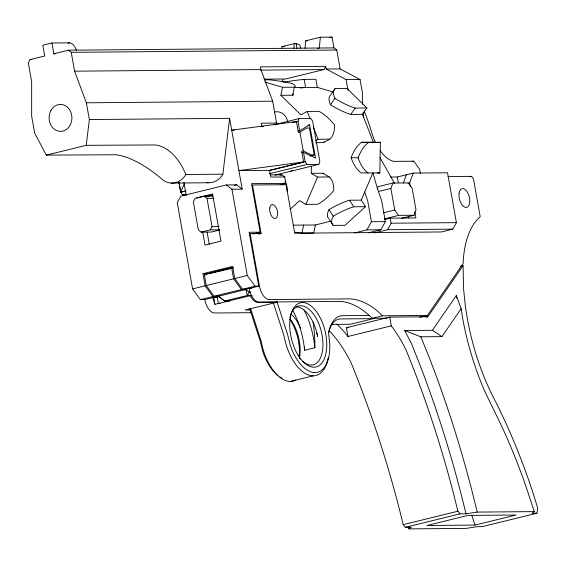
<?xml version="1.0" encoding="UTF-8"?>
<svg xmlns="http://www.w3.org/2000/svg" width="566" height="566" viewBox="0 0 566 566"><rect width="100%" height="100%" fill="white"/><g stroke="black" fill="none" stroke-linecap="round" stroke-linejoin="round"><path stroke-width="0.85" d="M290.033 209.385L299.655 200.661L305.895 204.39L317.632 204.291A40.264 19.074 -59.2 0 0 333.721 190.537A40.264 19.074 -59.2 0 0 329.27 176.96L317.533 177.066L311.286 173.33L311.385 166.333M379.885 172.963L380.324 142.342L361.603 142.285A40.264 21.451 -88.7 0 0 351.111 157.681A40.264 21.451 -88.7 0 0 361.165 172.906L379.885 172.963L377.267 172.906M460.632 266.253L463.073 265.652L463.589 289.035L465.238 305.109A156.909 81.999 76.2 0 0 493.771 398.174L497.387 405.242A374.423 195.666 76.2 0 1 534.311 497.026L537.7 508.098L537.007 513.206L482.31 526.635L477.322 526.677L465.952 528.396L408.871 528.885L408.461 527.229M281.811 48.294L281.967 46.631L294.313 43.603L296.138 43.589L299.874 45.018L300.468 48.336M293.846 48.591L294.313 43.603M305.003 48.287L305.711 40.802L320.335 37.215L332.072 37.115L333.99 47.891L336.749 50.027L340.109 68.896L360.033 79.473L362.374 92.612A278.019 235.244 89.5 0 0 362.665 104.363M320.335 37.215L319.323 48.018L317.696 48.421M46.278 155.134L86.251 145.321L89.35 119.546L86.365 102.8L74.592 71.182L71.231 52.32L68.472 50.183L53.841 53.777L51.923 42.995L42.804 45.23L44.728 56.013L30.097 59.6L28.3 62.854L31.661 81.723L31.661 116.228L34.646 132.975L46.278 155.134L115.832 154.744A99.46 45.301 53.8 0 1 128.786 158.169C141.486 163.227 152.756 171.25 163.086 180.094A19.959 16.888 89.5 0 0 185.874 174.498L222.884 174.179L229.591 118.336L89.35 119.546M280.885 95.3L282.554 87.291L294.292 87.185L292.622 95.201L280.885 95.3L300.871 114.863L307.218 111.431L318.955 111.325A40.264 19.577 61.6 0 1 334.648 125.164A40.264 19.577 61.6 0 1 329.801 139.179L323.462 142.611L315.743 142.682M294.943 232.223A40.264 5.335 11.8 0 0 301.975 233.086L303.645 225.077M330.594 221.242L315.375 224.971L313.705 232.987L301.975 233.086M297.935 131.142L299.655 130.718L297.978 121.343L298.968 118.634L310.706 118.535L312.651 121.216L319.854 161.643L318.863 164.352L275.083 175.099M377.197 189.002L378.038 186.681L392.854 183.044L408.256 182.91L412.154 188.28L415.996 209.837L414.022 215.257L401.676 218.285M414.022 215.257L398.613 215.384L394.721 210.021L390.88 188.464L392.854 183.044M403.417 182.938L406.402 174.76M410.265 186.32L409.657 182.896L413.237 173.076L447.529 172.786L456.408 222.643L452.807 229.152L441.416 231.954L294.716 233.213L286.078 184.7L252.478 184.99L261.124 233.503L258.556 234.133M185.91 190.876L180.795 192.136L184.198 184.035M305.895 204.39L317.533 177.066M329.476 219.58L333.268 225.41L344.998 225.303L365.53 206.682L361.264 200.131L372.902 172.8L373.383 174.441A278.019 235.244 89.5 0 0 381.576 200.414L385.354 221.639L380.861 229.775L368.261 232.867M201.128 232.131L210.248 229.895L212.045 226.641L207 198.341L204.241 196.204L195.129 198.447L193.331 201.701L198.369 230.001L201.128 232.131L211.401 232.046L219.686 230.008M275.479 124.994L276.562 123.041L272.671 101.194L260.898 69.576L260.417 66.88L325.698 66.321L326.172 69.017L346.095 79.594L360.033 79.473M264.35 79.176L285.526 78.992L323.894 69.576L325.698 66.321M250.688 292.169L249.224 292.183L247.42 295.438L224.631 301.034L218.455 296.23L214.054 296.266L206.265 285.533L204.347 274.758L233.164 268.029M354.323 232.987L366.924 229.895L371.416 221.759L367.638 200.534A278.019 235.244 89.5 0 1 364.667 191.987M374.423 232.93L387.533 229.718L391.127 223.209L390.229 218.158L384.349 219.601M419.717 317.314L427.408 315.425L463.165 263.523L463.306 260.24A84.539 44.176 76.2 0 1 480.216 216.771L473.494 179.04L471.549 176.359L448.081 176.557M426.233 317.172L427.861 316.769L463.073 265.652M534.325 511.607L477.244 512.103L466.009 513.815L460.858 493.099A623.64 325.91 76.2 0 0 418.939 362.346L411.425 343.456L404.64 330.53L432.382 330.296L456.316 295.551L461.156 308.675L462.995 320.172A178.955 93.524 76.2 0 0 484.899 391.601L496 414.468A352.392 184.155 76.2 0 1 525.743 485.826L534.325 511.607L532.026 513.249L537.007 513.206M404.64 330.53L420.849 336.805L441.897 336.621L461.156 308.675M330.763 94.869L335.214 88.515L346.944 88.416L366.931 107.979L362.488 114.332L350.75 114.431A40.264 13.825 35 0 1 330.487 104.738A40.264 13.825 35 0 1 330.247 95.385M330.487 104.738L334.938 98.385A40.264 13.825 35 0 1 335.214 88.515M350.75 114.431L355.2 108.078L366.931 107.979M281.677 81.596L283.248 79.558M408.871 528.885L411.305 527.243L405.334 527.3L403.218 524.654L399.207 508.537A609.801 318.679 76.2 0 0 351.245 363.146A104.392 54.555 76.2 0 0 329.15 330.579M299.655 130.718L309.623 124.853L315.545 158.07L303.51 152.388L301.791 152.813M234.324 130.152L231.699 130.18L296.435 121.549L298.353 132.331L299.902 132.126L306.885 128.015L309.446 127.994L314.25 154.942L309.977 155.99M315.248 140.807L318.071 139.278L329.801 139.179M67.87 43.249L69.526 42.839A11.009 5.752 76.2 0 1 76.615 50.784M329.532 37.738L332.072 37.115M274.071 124.746L298.968 118.634M292.169 122.596L296.435 121.549M295.424 121.966L297.978 121.343M307.911 125.27L309.623 124.853M303.631 161.975L238.902 170.607L269.558 170.338L303.631 161.975L301.713 151.193L303.263 150.988L311.682 154.964L314.25 154.942M179.047 182.945L180.71 192.327L185.86 191.067M269.126 170.621L305.18 161.77L307.126 164.451L318.863 164.352M180.71 192.327L182.655 195.008L186.087 194.166M269.359 173.727L307.126 164.451M229.591 118.336L242.198 189.129L236.68 184.856L226.414 184.948L180.83 196.14L177.229 202.649L192.596 288.893L200.378 299.626L204.779 299.584L217.316 296.506L212.915 296.549L200.378 299.626M234.289 185.443L236.68 184.856M280.241 175.241L281.939 174.823L284.698 176.96L285.837 183.356L280.135 184.757M196.6 197.895L212.554 193.975L220.959 241.137L205.005 245.057L202.713 232.194M206.045 196.614L212.759 194.966M412.09 161.614L413.803 161.197L419.647 169.248L420.361 173.288M390.398 177.052L397.282 176.995L413.237 173.076M407.952 183.32L409.657 182.896M378.534 191.492L390.88 188.464M469.837 176.776L471.549 176.359M252.825 233.963L260.148 232.166L251.509 183.653L285.837 183.356M383.217 212.844L394.721 210.021M384.647 218.816L398.613 215.384M212.915 296.549L205.125 285.816L202.968 273.689L232.598 266.416L234.784 278.536L242.566 289.268L246.21 289.24L258.747 286.163L249.146 232.258L260.148 232.166M232.768 267.414L207.368 273.647L202.968 273.689M209.243 273.364L233.171 267.485M192.596 288.893L205.125 285.816M206.265 285.533L233.617 278.819L241.406 289.551L245.807 289.516L249.224 292.183M234.784 278.536L247.292 275.465L255.082 286.191L258.747 286.163M214.054 296.266L241.406 289.551M242.566 289.268L255.082 286.191M251.502 288.115L249.224 288.674A13.761 7.195 76.2 0 0 258.959 302.088L338.341 301.402A104.392 54.555 76.2 0 1 368.643 314.894L372.202 318.325L387.186 318.198M218.929 296.761L213.743 297.617L214.939 304.359L250.271 295.685L252.033 295.671M372.202 318.325L382.46 315.814L427.408 315.425M389.719 317.101L391.276 325.86L347.97 336.494L346.413 327.728L389.719 317.101L427.861 316.769M292.679 310.295A57.3 29.948 76.2 0 1 304.579 350.276L314.83 347.757A92.633 48.407 76.2 0 0 313.132 322.167M290.379 381.449L313.168 375.852M403.218 524.654L457.915 511.225L460.031 513.871L466.009 513.815M405.334 527.3L460.031 513.871M475.051 525.078L516.086 515.003L468.025 515.414L426.983 525.489L475.051 525.078L471.832 515.414M51.923 42.995L69.526 42.839M305.711 40.802L307.536 40.787M281.967 46.631L284.479 46.61M68.472 50.183L333.99 47.891M71.231 52.32L336.749 50.027M53.841 53.777L55.602 53.756M30.097 59.6L31.866 59.586M74.592 71.182L260.898 69.576M326.172 69.017L340.109 68.896M260.381 70.12L323.894 69.576M283.262 82.233A40.264 4.21 -10.1 0 1 304.154 79.382L315.892 79.282L317.335 87.369L333.268 92.053M264.096 79.827L269.126 79.785A40.264 5.335 11.8 0 1 291.978 83.4A40.264 5.335 11.8 0 1 294.292 87.185M294.327 87.567L317.335 87.369M86.365 102.8L272.671 101.194M276.562 123.041L261.159 123.176L261.641 125.871M261.075 126.416L263.636 126.395M361.603 142.285L380.324 142.342M86.251 145.321L155.664 144.96A99.46 52.405 -80.3 0 1 166.277 148.964C175.594 154.836 181.651 164.557 185.874 174.498M413.803 161.197L393.575 161.374A37.752 19.732 76.2 0 1 380.154 150.584M311.286 173.33L323.023 173.231L329.27 176.96M270.612 174.922L281.939 174.823M284.698 176.96L270.76 177.08L269.558 170.338M171.187 183.08L208.189 182.761M226.414 184.948L231.933 189.221L242.198 189.129M182.655 195.008L186.844 194.973M204.241 196.204L212.802 196.133M207 198.341L213.849 198.284M329.002 218.851A40.264 12.919 -33 0 1 328.995 209.625A40.264 12.919 -33 0 1 349.533 200.23L361.264 200.131M333.268 225.41A40.264 12.919 -33 0 1 333.261 216.184A40.264 12.919 -33 0 1 353.792 206.788L365.53 206.682M390.229 218.158L415.904 217.938L414.836 211.953M371.416 221.759L385.354 221.639M391.127 223.209L456.408 222.643M293.238 225.162L315.375 224.971M212.045 226.641L218.893 226.584M210.248 229.895L219.658 229.817M366.924 229.895L380.861 229.775M387.533 229.718L452.807 229.152M261.124 233.503L250.122 233.602L259.483 286.155A13.761 7.195 76.2 0 0 269.218 299.57L348.592 298.883A104.392 54.555 76.2 0 1 378.895 312.382L382.46 315.814M204.347 274.758L206.548 274.736M249.097 288.136L250.858 288.122M251.82 295.402L247.42 295.438L245.807 289.516L218.455 296.23L224.631 301.034L229.846 300.992M217.188 295.968L218.95 295.954M220.124 303.503L218.363 303.517L217.16 296.782M250.483 309.991L245.177 310.034L277.085 302.202L257.82 302.364A13.761 7.195 76.2 0 1 250.271 295.685M250.674 312.687L214.514 312.998A13.761 7.195 76.2 0 1 204.779 299.584M369.06 315.446L342.09 315.679A37.88 19.796 76.2 0 0 329.235 330.749L328.669 333.699L329.808 344.453A38.516 20.128 76.2 0 1 314.965 372.57A38.516 20.128 76.2 0 1 290.16 344.793L287.592 334.513L276.788 301.147M331.457 324.403L350.566 324.24L373.355 318.644L340.35 318.934A35.134 18.36 76.2 0 0 329.207 330.02M346.413 327.728L348.147 327.714M347.97 336.494L345.366 333.19A104.392 54.555 76.2 0 0 336.841 324.141M351.111 157.681L358.101 157.843A40.264 21.451 -88.7 0 0 368.148 173.069M264.938 82.105L282.554 87.291M432.382 330.296L441.897 336.621M349.533 200.23L353.792 206.788M328.995 209.625L333.261 216.184M379.906 157.56L394.643 183.476M420.849 336.805L429.339 357.762A631.826 330.19 76.2 0 1 471.811 490.234L477.244 512.103M214.939 304.359L212.759 297.624M362.488 114.332L373.334 142.179M307.218 111.431L310.09 118.803M313.281 126.989L318.071 139.278M273.343 302.803L283.962 335.61A41.29 21.579 76.2 0 0 306.623 374.239A41.29 21.579 76.2 0 0 328.344 357.273M250.554 308.399L261.174 341.206A41.29 21.579 76.2 0 0 295.827 380.019M249.712 308.696L260.24 341.227L262.808 351.507A38.516 20.128 76.2 0 0 277.835 375.47M457.915 511.225L453.911 495.108A609.801 318.679 76.2 0 0 405.949 349.717A104.392 54.555 76.2 0 0 393.328 328.57L391.276 325.86M408.454 216.198L408.758 217.903M397.282 176.995L398.301 182.698M346.095 79.594L347.998 90.27M304.154 79.382L305.598 87.468A40.264 4.21 -10.1 0 0 300.39 88.034M296.138 43.589L297.03 48.563M299.902 132.126L303.263 150.988M303.51 152.388L305.18 161.77M316.946 332.95L317.561 336.402A30.302 15.834 76.2 0 0 296.124 306.871M231.933 189.221L247.292 275.465M231.699 268.043L233.617 278.819M207.114 232.159L209.25 244.158M183.893 182.316L186.101 194.704M179.026 182.181L180.795 192.136M456.316 295.551L456.734 298.162M222.884 174.179A19.959 16.888 89.5 0 1 206.767 182.606M363.513 117.756A278.019 235.244 89.5 0 1 363.131 112.74M289.941 317.469A30.302 15.834 76.2 0 1 310.904 311.038A30.302 15.834 76.2 0 1 322.429 351.245A30.302 15.834 76.2 0 1 302.47 361.186M300.327 359.049A30.302 15.834 76.2 0 1 299.287 357.818M290.86 319.939A30.302 15.834 76.2 0 1 299.379 358.186M291.228 314.137A30.302 15.834 76.2 0 1 300.468 328.018M289.742 319.266A33.033 17.263 76.2 0 1 299.124 356.799M282.073 378.046A38.516 20.128 76.2 0 1 279.958 376.935M328.598 332.164A35.134 18.36 76.2 0 1 328.995 330.714M304.091 309.984A57.3 29.948 76.2 0 1 314.83 347.757M304.6 346.965A92.633 48.407 76.2 0 1 304.579 350.276M375.499 142.54A37.752 19.732 76.2 0 1 371.805 132.833A137.637 71.924 76.2 0 0 364.094 110.653M293.485 93.977A40.264 5.335 11.8 0 1 292.622 95.201M355.2 108.078A40.264 13.825 35 0 1 334.938 98.385M284.924 181.453A13.216 11.179 89.5 0 1 287.153 191.223M274.475 112.047A13.216 11.179 89.5 0 1 287.875 122.008M323.023 173.231A40.264 19.074 -59.2 0 1 323.752 173.925M324.212 141.889A40.264 19.577 61.6 0 1 323.462 142.611M358.101 157.843A40.264 21.451 -88.7 0 1 368.586 142.448M292.445 170.614A13.485 11.412 89.5 0 1 290.974 170.918M50.947 110.49A13.485 11.412 89.5 0 0 59.89 131.354A13.485 11.412 89.5 0 0 70.686 111.82A13.485 11.412 89.5 0 0 50.947 110.49M459.097 193.331A9.636 5.037 76.2 0 0 466.066 207.446A9.636 5.037 76.2 0 0 467.99 193.254A9.636 5.037 76.2 0 0 459.097 193.331M269.734 208.055A7.16 3.743 76.2 0 0 274.913 218.54A7.16 3.743 76.2 0 0 276.342 207.998A7.16 3.743 76.2 0 0 269.734 208.055M290.117 318.821A33.033 17.263 76.2 0 0 314.01 367.207A33.033 17.263 76.2 0 0 320.611 318.559A33.033 17.263 76.2 0 0 290.117 318.821"/></g></svg>
